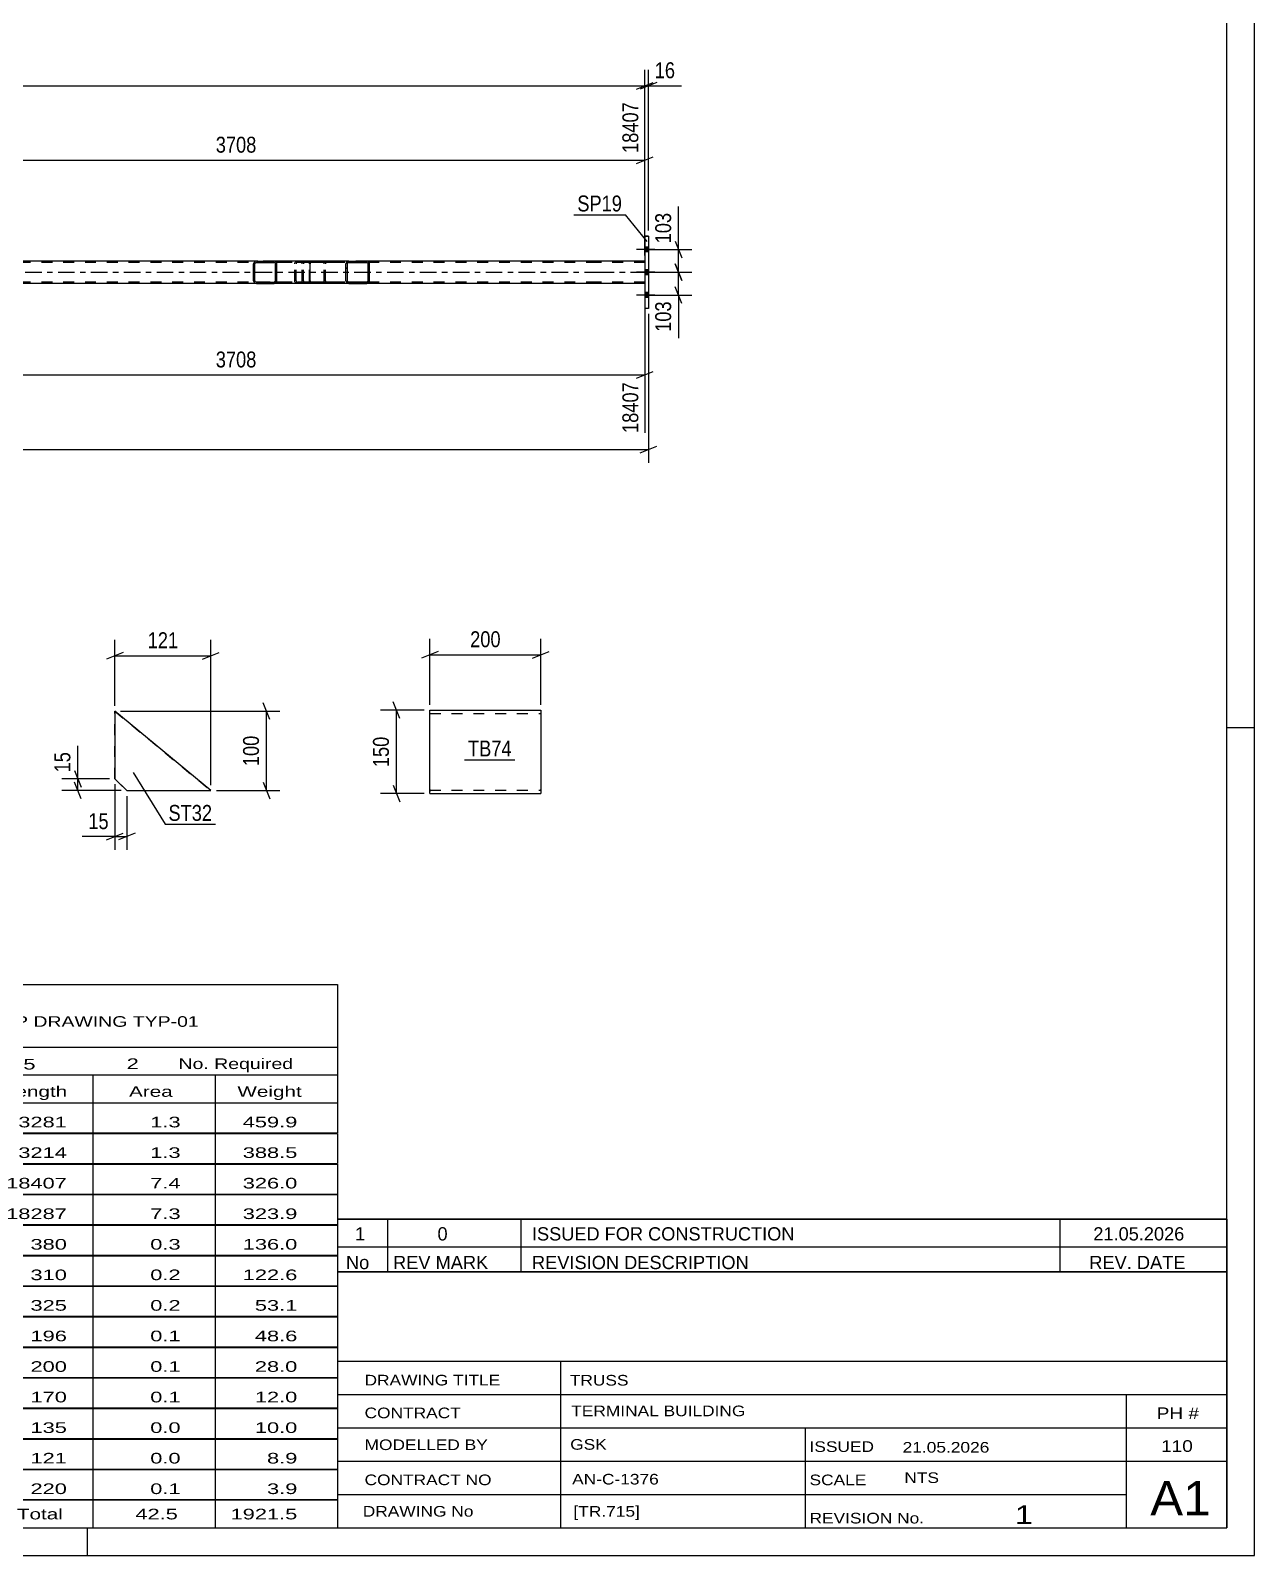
# Model space of a CAD drawing. Header units: millimetres. Extents: x 0 to 841, y 0 to 594.
# Drawn here: x 620.8 to 841, y 0 to 274.5 of the extents above; entities that cross this region are included whole.
import ezdxf

# ---------------------------------------------------------------- set-up
doc = ezdxf.new("R2010")
doc.units = ezdxf.units.MM
doc.linetypes.add('DXK_LINE_DOT2', pattern=[3.9198, 1.9599, -1.9599])
doc.linetypes.add('DXK_LINE_DOT3', pattern=[5.9187, 2.979, -0.9799, 0.9799, -0.9799])
doc.styles.add('Arial Narrow', font='ARIALN.TTF', dxfattribs={"height": 0.2})

# ---------------------------------------------------------------- blocks, each defined once
blk = doc.blocks.new('Unknown-122573297-1135')
at = {"color": 5, "linetype": 'Continuous'}
for p, q in [((841, 0), (841, 594)), ((836, 5), (836, 589)), ((841, 149), (836, 149)), ((5, 5), (836, 5)), ((631, 0), (631, 5)), ((0, 0), (841, 0))]:
    blk.add_line(p, q, dxfattribs=at)
blk = doc.blocks.new('Bolt-122573297-5389 - 5317')
at = {"linetype": 'Continuous'}
for points in [[(731.97, 234.62), (731.97, 235.5), (731.33, 235.5), (731.33, 234.62)], [(731.97, 234.62), (731.97, 235.5), (731.33, 235.5), (731.33, 234.62)], [(731.97, 234.62), (731.97, 235.5), (731.33, 235.5), (731.33, 234.62)], [(731.97, 230.52), (731.97, 231.4), (731.33, 231.4), (731.33, 230.52)], [(731.97, 230.52), (731.97, 231.4), (731.33, 231.4), (731.33, 230.52)], [(731.97, 226.42), (731.97, 227.3), (731.33, 227.3), (731.33, 226.42)], [(731.97, 226.42), (731.97, 227.3), (731.33, 227.3), (731.33, 226.42)], [(731.97, 226.42), (731.97, 227.3), (731.33, 227.3), (731.33, 226.42)]]:
    blk.add_hatch(color=1, dxfattribs=at).paths.add_polyline_path(points)
at = {"color": 1, "linetype": 'Continuous'}
for p, q in [((733.13, 235.06), (729.81, 235.06)), ((733.13, 235.06), (729.81, 235.06)), ((733.13, 235.06), (729.81, 235.06)), ((731.97, 235.5), (731.33, 235.5)), ((731.97, 235.5), (731.33, 235.5)), ((731.97, 235.5), (731.33, 235.5)), ((731.97, 234.62), (731.33, 234.62)), ((731.97, 234.62), (731.33, 234.62)), ((731.97, 234.62), (731.33, 234.62)), ((733.13, 230.96), (729.81, 230.96)), ((733.13, 230.96), (729.81, 230.96)), ((731.97, 231.4), (731.33, 231.4)), ((731.97, 231.4), (731.33, 231.4)), ((731.97, 230.52), (731.33, 230.52)), ((731.97, 230.52), (731.33, 230.52)), ((733.13, 226.86), (729.81, 226.86)), ((733.13, 226.86), (729.81, 226.86)), ((733.13, 226.86), (729.81, 226.86)), ((731.97, 227.3), (731.33, 227.3)), ((731.97, 227.3), (731.33, 227.3)), ((731.97, 227.3), (731.33, 227.3)), ((731.97, 226.42), (731.33, 226.42)), ((731.97, 226.42), (731.33, 226.42)), ((731.97, 226.42), (731.33, 226.42))]:
    blk.add_line(p, q, dxfattribs=at)
blk = doc.blocks.new('Part-122573297-5441 - 5317')
at = {"color": 7, "linetype": 'DXK_LINE_DOT2'}
for p, q in [((722.71, 232.72), (69.38, 232.72)), ((681.26, 232.96), (661.41, 232.96)), ((731.33, 232.72), (722.81, 232.72)), ((731.33, 232.96), (731.33, 228.96)), ((722.71, 229.2), (69.38, 229.2)), ((681.26, 228.96), (661.41, 228.96)), ((731.33, 229.2), (722.81, 229.2))]:
    blk.add_line(p, q, dxfattribs=at)
at = {"color": 7, "linetype": 'DXK_LINE_DOT3'}
for p, q in [((69.38, 230.96), (722.71, 230.96)), ((722.81, 230.96), (731.33, 230.96))]:
    blk.add_line(p, q, dxfattribs=at)
at = {"color": 2, "linetype": 'Continuous'}
for p, q in [((661.41, 232.96), (596.65, 232.96)), ((722.71, 232.96), (681.26, 232.96)), ((731.33, 232.96), (722.81, 232.96)), ((661.41, 228.96), (596.65, 228.96)), ((722.71, 228.96), (681.26, 228.96)), ((731.33, 228.96), (722.81, 228.96))]:
    blk.add_line(p, q, dxfattribs=at)
blk = doc.blocks.new('Part-122573297-5495 - 5317')
at = {"color": 2, "linetype": 'Continuous'}
for p, q in [((731.33, 237.46), (731.33, 237.46)), ((731.33, 237.46), (731.97, 237.46)), ((731.33, 237.46), (731.33, 224.46)), ((731.97, 237.46), (731.97, 237.46)), ((731.97, 237.46), (731.97, 224.46)), ((731.97, 224.46), (731.33, 224.46))]:
    blk.add_line(p, q, dxfattribs=at)
at = {"color": 7, "linetype": 'DXK_LINE_DOT2'}
for p, q in [((731.97, 237.46), (731.33, 237.46)), ((731.33, 237.46), (731.33, 237.46)), ((731.97, 237.46), (731.97, 237.46)), ((731.97, 224.46), (731.33, 224.46)), ((731.33, 224.46), (731.33, 224.46)), ((731.97, 224.46), (731.97, 224.46))]:
    blk.add_line(p, q, dxfattribs=at)
blk = doc.blocks.new('Part-122573297-5519 - 5317')
at = {"linetype": 'Continuous'}
h = blk.add_hatch(dxfattribs=at)
h.set_pattern_fill('', scale=0.7, style=0, pattern_type=0)
h.set_pattern_definition([(45, (681.7242, 232.6611), (-1.57154, 1.57154), [])])
h.paths.add_polyline_path([(681.76, 232.48), (681.72, 232.66), (681.61, 232.82), (681.45, 232.92), (681.26, 232.96), (678.04, 232.96), (677.85, 232.92), (677.68, 232.82), (677.57, 232.66), (677.53, 232.48), (677.53, 229.44), (677.57, 229.25), (677.68, 229.1), (677.85, 228.99), (678.04, 228.96), (681.26, 228.96), (681.45, 228.99), (681.61, 229.1), (681.72, 229.25), (681.76, 229.44)])
h.paths.add_polyline_path([(681.49, 229.35), (681.43, 229.27), (681.35, 229.22), (681.26, 229.2), (678.04, 229.2), (677.94, 229.22), (677.86, 229.27), (677.81, 229.35), (677.79, 229.44), (677.79, 232.48), (677.81, 232.57), (677.86, 232.65), (677.94, 232.7), (678.04, 232.72), (681.26, 232.72), (681.35, 232.7), (681.43, 232.65), (681.49, 232.57), (681.51, 232.48), (681.51, 229.44)])
at = {"color": 7, "linetype": 'DXK_LINE_DOT2'}
for p, q in [((669.64, 232.48), (669.67, 232.66)), ((669.64, 229.44), (669.64, 232.48)), ((669.91, 232.57), (669.89, 232.48)), ((669.89, 229.44), (669.89, 232.48)), ((669.96, 232.65), (669.91, 232.57)), ((669.95, 232.92), (670.14, 232.96)), ((670.05, 232.7), (669.96, 232.65)), ((670.14, 232.72), (670.05, 232.7)), ((670.86, 232.96), (670.14, 232.96)), ((681.26, 232.72), (670.14, 232.72)), ((673.36, 232.96), (673.55, 232.92)), ((673.46, 232.7), (673.36, 232.72)), ((673.54, 232.65), (673.46, 232.7)), ((673.59, 232.57), (673.54, 232.65)), ((673.61, 232.48), (673.59, 232.57)), ((673.61, 229.44), (673.61, 232.48)), ((673.83, 232.66), (673.87, 232.48)), ((673.87, 229.44), (673.87, 232.48)), ((681.26, 232.96), (678.04, 232.96)), ((669.67, 229.25), (669.64, 229.44)), ((669.89, 229.44), (669.91, 229.35)), ((669.91, 229.35), (669.96, 229.27)), ((670.14, 228.96), (669.95, 228.99)), ((669.96, 229.27), (670.05, 229.22)), ((670.05, 229.22), (670.14, 229.2)), ((681.26, 229.2), (670.14, 229.2)), ((670.86, 228.96), (670.14, 228.96)), ((673.36, 229.2), (673.46, 229.22)), ((673.55, 228.99), (673.36, 228.96)), ((673.46, 229.22), (673.54, 229.27)), ((673.54, 229.27), (673.59, 229.35)), ((673.59, 229.35), (673.61, 229.44)), ((673.87, 229.44), (673.83, 229.25)), ((678.04, 228.96), (681.26, 228.96))]:
    blk.add_line(p, q, dxfattribs=at)
at = {"color": 2, "linetype": 'Continuous'}
for p, q in [((678.04, 232.96), (670.86, 232.96)), ((677.57, 232.66), (677.53, 232.48)), ((677.53, 229.44), (677.53, 232.48)), ((677.79, 232.48), (677.81, 232.57)), ((677.79, 229.44), (677.79, 232.48)), ((677.81, 232.57), (677.86, 232.65)), ((678.04, 232.96), (677.85, 232.92)), ((677.86, 232.65), (677.94, 232.7)), ((677.94, 232.7), (678.04, 232.72)), ((678.04, 232.96), (681.26, 232.96)), ((678.04, 232.72), (681.26, 232.72)), ((681.45, 232.92), (681.26, 232.96)), ((681.26, 232.72), (681.35, 232.7)), ((681.35, 232.7), (681.43, 232.65)), ((681.43, 232.65), (681.49, 232.57)), ((681.49, 232.57), (681.51, 232.48)), ((681.51, 229.44), (681.51, 232.48)), ((681.76, 232.48), (681.72, 232.66)), ((681.76, 229.44), (681.76, 232.48)), ((678.04, 228.96), (670.86, 228.96)), ((677.53, 229.44), (677.57, 229.25)), ((677.81, 229.35), (677.79, 229.44)), ((677.86, 229.27), (677.81, 229.35)), ((677.85, 228.99), (678.04, 228.96)), ((677.94, 229.22), (677.86, 229.27)), ((678.04, 229.2), (677.94, 229.22)), ((678.04, 229.2), (681.26, 229.2)), ((678.04, 228.96), (681.26, 228.96)), ((681.35, 229.22), (681.26, 229.2)), ((681.26, 228.96), (681.45, 228.99)), ((681.43, 229.27), (681.35, 229.22)), ((681.49, 229.35), (681.43, 229.27)), ((681.51, 229.44), (681.49, 229.35)), ((681.72, 229.25), (681.76, 229.44))]:
    blk.add_line(p, q, dxfattribs=at)
at = {"color": 7, "linetype": 'DXK_LINE_DOT2'}
for centre, start, end in [((670.13, 232.46), 110.9283, 155.8648), ((673.38, 232.46), 24.1353, 69.0718), ((670.13, 229.46), 204.1353, 249.0718), ((673.38, 229.46), 290.9283, 335.8648)]:
    blk.add_arc(centre, 0.495, start, end, dxfattribs=at)
at = {"color": 2, "linetype": 'Continuous'}
for centre, start, end in [((678.02, 232.46), 110.9283, 155.8648), ((681.27, 232.46), 24.1353, 69.0718), ((678.02, 229.46), 204.1353, 249.0718), ((681.27, 229.46), 290.9283, 335.8648)]:
    blk.add_arc(centre, 0.495, start, end, dxfattribs=at)
blk = doc.blocks.new('Part-122573297-5548 - 5317')
at = {"linetype": 'Continuous'}
h = blk.add_hatch(dxfattribs=at)
h.set_pattern_fill('', scale=0.7, style=0, pattern_type=0)
h.set_pattern_definition([(45, (665.0678, 232.6611), (-1.57154, 1.57154), [])])
h.paths.add_polyline_path([(665.11, 232.48), (665.07, 232.66), (664.96, 232.82), (664.79, 232.92), (664.6, 232.96), (661.41, 232.96), (661.21, 232.92), (661.05, 232.82), (660.94, 232.66), (660.9, 232.48), (660.9, 229.44), (660.94, 229.25), (661.05, 229.1), (661.21, 228.99), (661.41, 228.96), (664.6, 228.96), (664.79, 228.99), (664.96, 229.1), (665.07, 229.25), (665.11, 229.44)])
h.paths.add_polyline_path([(664.83, 229.35), (664.78, 229.27), (664.7, 229.22), (664.6, 229.2), (661.41, 229.2), (661.31, 229.22), (661.23, 229.27), (661.17, 229.35), (661.15, 229.44), (661.15, 232.48), (661.17, 232.57), (661.23, 232.65), (661.31, 232.7), (661.41, 232.72), (664.6, 232.72), (664.7, 232.7), (664.78, 232.65), (664.83, 232.57), (664.85, 232.48), (664.85, 229.44)])
at = {"color": 2, "linetype": 'Continuous'}
for p, q in [((660.94, 232.66), (660.9, 232.48)), ((660.9, 229.44), (660.9, 232.48)), ((661.15, 232.48), (661.17, 232.57)), ((661.15, 229.44), (661.15, 232.48)), ((661.17, 232.57), (661.23, 232.65)), ((661.41, 232.96), (661.21, 232.92)), ((661.23, 232.65), (661.31, 232.7)), ((661.31, 232.7), (661.41, 232.72)), ((661.41, 232.96), (664.6, 232.96)), ((661.41, 232.72), (664.6, 232.72)), ((670.86, 232.96), (664.6, 232.96)), ((664.79, 232.92), (664.6, 232.96)), ((664.6, 232.72), (664.7, 232.7)), ((664.7, 232.7), (664.78, 232.65)), ((664.78, 232.65), (664.83, 232.57)), ((664.83, 232.57), (664.85, 232.48)), ((664.85, 229.44), (664.85, 232.48)), ((665.11, 232.48), (665.07, 232.66)), ((665.11, 229.44), (665.11, 232.48)), ((670.86, 232.96), (670.96, 232.92)), ((670.96, 232.92), (671.05, 232.82)), ((671.05, 232.82), (671.1, 232.66)), ((671.1, 232.66), (671.12, 232.48)), ((671.12, 229.44), (671.12, 232.48)), ((660.9, 229.44), (660.94, 229.25)), ((661.17, 229.35), (661.15, 229.44)), ((661.23, 229.27), (661.17, 229.35)), ((661.21, 228.99), (661.41, 228.96)), ((661.31, 229.22), (661.23, 229.27)), ((661.41, 229.2), (661.31, 229.22)), ((661.41, 229.2), (664.6, 229.2)), ((661.41, 228.96), (664.6, 228.96)), ((664.7, 229.22), (664.6, 229.2)), ((664.6, 228.96), (664.79, 228.99)), ((670.86, 228.96), (664.6, 228.96)), ((664.78, 229.27), (664.7, 229.22)), ((664.83, 229.35), (664.78, 229.27)), ((664.85, 229.44), (664.83, 229.35)), ((665.07, 229.25), (665.11, 229.44)), ((670.96, 228.99), (670.86, 228.96)), ((671.05, 229.1), (670.96, 228.99)), ((671.1, 229.25), (671.05, 229.1)), ((671.12, 229.44), (671.1, 229.25))]:
    blk.add_line(p, q, dxfattribs=at)
at = {"color": 7, "linetype": 'DXK_LINE_DOT2'}
for p, q in [((664.6, 232.96), (661.41, 232.96)), ((670.86, 232.72), (661.41, 232.72)), ((668.31, 232.48), (668.35, 232.66)), ((668.31, 229.44), (668.31, 232.48)), ((668.59, 232.57), (668.57, 232.48)), ((668.57, 229.44), (668.57, 232.48)), ((668.64, 232.65), (668.59, 232.57)), ((668.63, 232.92), (668.82, 232.96)), ((668.72, 232.7), (668.64, 232.65)), ((668.82, 232.72), (668.72, 232.7)), ((669.64, 232.72), (669.64, 232.96)), ((670.91, 232.7), (670.86, 232.72)), ((670.95, 232.65), (670.91, 232.7)), ((670.98, 232.57), (670.95, 232.65)), ((670.99, 232.48), (670.98, 232.57)), ((670.99, 229.44), (670.99, 232.48)), ((670.86, 229.2), (661.41, 229.2)), ((664.6, 228.96), (661.41, 228.96)), ((668.35, 229.25), (668.31, 229.44)), ((668.57, 229.44), (668.59, 229.35)), ((668.59, 229.35), (668.64, 229.27)), ((668.82, 228.96), (668.63, 228.99)), ((668.64, 229.27), (668.72, 229.22)), ((668.72, 229.22), (668.82, 229.2)), ((669.64, 228.96), (669.64, 229.2)), ((670.86, 229.2), (670.91, 229.22)), ((670.91, 229.22), (670.95, 229.27)), ((670.95, 229.27), (670.98, 229.35)), ((670.98, 229.35), (670.99, 229.44))]:
    blk.add_line(p, q, dxfattribs=at)
at = {"color": 2, "linetype": 'Continuous'}
for centre, start, end in [((661.39, 232.46), 111.1034, 156.0535), ((664.62, 232.46), 23.9465, 68.8966), ((661.39, 229.45), 203.9465, 248.8966), ((664.62, 229.45), 291.1034, 336.0535)]:
    blk.add_arc(centre, 0.493, start, end, dxfattribs=at)
at = {"color": 7, "linetype": 'DXK_LINE_DOT2'}
for centre, start, end in [((668.8, 232.46), 111.1034, 156.0535), ((668.8, 229.45), 203.9465, 248.8966)]:
    blk.add_arc(centre, 0.493, start, end, dxfattribs=at)
blk = doc.blocks.new('Part-122573297-6379 - 6374')
at = {"color": 2, "linetype": 'Continuous'}
for p, q in [((692.62, 150.94), (692.62, 152.14)), ((692.62, 152.14), (692.62, 152.14)), ((692.62, 152.14), (712.62, 152.14)), ((712.62, 152.14), (712.62, 152.14)), ((712.62, 152.14), (712.62, 152.05)), ((712.62, 152.05), (712.62, 151.79)), ((712.62, 151.79), (712.62, 150.94)), ((692.62, 137.88), (692.62, 150.94)), ((712.62, 150.94), (712.62, 137.14)), ((692.62, 137.23), (692.62, 137.88)), ((692.62, 137.14), (692.62, 137.23)), ((692.62, 137.14), (692.62, 137.14)), ((692.62, 137.14), (712.62, 137.14)), ((712.62, 137.14), (712.62, 137.14))]:
    blk.add_line(p, q, dxfattribs=at)
at = {"color": 7, "linetype": 'DXK_LINE_DOT2'}
for p, q in [((692.62, 152.14), (712.62, 152.14)), ((692.62, 151.54), (692.62, 151.54)), ((692.62, 151.54), (712.62, 151.54)), ((692.62, 151.54), (712.62, 151.54)), ((712.62, 151.79), (712.62, 151.54)), ((712.62, 151.54), (712.62, 151.54)), ((712.62, 151.4), (712.62, 150.94)), ((692.62, 138.34), (692.62, 138.34)), ((692.62, 138.34), (692.62, 138.34)), ((692.62, 138.34), (692.62, 138.34)), ((692.62, 137.88), (692.62, 137.49)), ((692.62, 137.74), (692.62, 137.79)), ((692.62, 137.74), (692.62, 137.74)), ((692.62, 137.74), (712.62, 137.74)), ((692.62, 137.74), (712.62, 137.74)), ((712.62, 138.34), (712.62, 138.34)), ((712.62, 138.34), (712.62, 138.34)), ((712.62, 138.34), (712.62, 138.34)), ((712.62, 137.74), (712.62, 137.88)), ((712.62, 137.74), (712.62, 137.79)), ((712.62, 137.74), (712.62, 137.74)), ((692.62, 137.14), (712.62, 137.14)), ((692.62, 137.14), (692.62, 137.14)), ((712.62, 137.14), (712.62, 137.14))]:
    blk.add_line(p, q, dxfattribs=at)
blk = doc.blocks.new('Part-122573297-6554 - 6548')
at = {"color": 2, "linetype": 'Continuous'}
for p, q in [((635.96, 151.96), (635.96, 139.82)), ((653.23, 137.68), (635.96, 151.96)), ((635.96, 151.96), (635.96, 151.96)), ((635.96, 139.82), (638.11, 137.68)), ((635.96, 139.82), (635.96, 139.82)), ((638.11, 137.68), (653.23, 137.68))]:
    blk.add_line(p, q, dxfattribs=at)
at = {"color": 7, "linetype": 'DXK_LINE_DOT2'}
for p, q in [((635.96, 139.82), (635.96, 151.96)), ((635.96, 151.96), (653.23, 137.68)), ((635.96, 139.82), (638.11, 137.68))]:
    blk.add_line(p, q, dxfattribs=at)
blk = doc.blocks.new('StraightDimension-122573297-5717 - 5317')
at = {"color": 7, "linetype": 'Continuous'}
for p, q in [((731.97, 223.46), (731.97, 196.68)), ((60.12, 199.08), (731.97, 199.08)), ((730.47, 198.48), (733.47, 199.68))]:
    blk.add_line(p, q, dxfattribs=at)
blk = doc.blocks.new('StraightDimension-122573297-5706 - 5317')
at = {"color": 7, "linetype": 'Continuous'}
for p, q in [((584.2, 242.36), (584.2, 261.59)), ((731.33, 233.96), (731.33, 261.59)), ((585.7, 251.75), (582.7, 250.55)), ((584.2, 251.15), (731.33, 251.15)), ((729.83, 250.55), (732.83, 251.75))]:
    blk.add_line(p, q, dxfattribs=at)
at = {"color": 0, "linetype": 'Continuous'}
blk.add_wipeout([(730.73, 262.19), (726.53, 262.19), (726.53, 251.85), (730.73, 251.85)], dxfattribs=at)
at = {"color": 0}
blk.add_wipeout([(662.02, 251.9), (662.02, 256.1), (653.51, 256.1), (653.51, 251.9)], dxfattribs=at)
at = {"color": 3, "linetype": 'Continuous', "style": 'Arial Narrow'}
blk.add_text('18407', height=2.863, rotation=90.0002, dxfattribs=at).set_placement((730.13, 252.45))
at = {"color": 3, "style": 'Arial Narrow'}
blk.add_text('3708', height=2.863, dxfattribs=at).set_placement((654.11, 252.5))
blk = doc.blocks.new('StraightDimension-122573297-5740 - 5317')
at = {"color": 7, "linetype": 'Continuous'}
for p, q in [((731.33, 227.96), (731.33, 202.05)), ((584.2, 219.56), (584.2, 202.05)), ((585.7, 213.09), (582.7, 211.89)), ((584.2, 212.49), (731.33, 212.49)), ((729.83, 211.89), (732.83, 213.09))]:
    blk.add_line(p, q, dxfattribs=at)
at = {"color": 0}
blk.add_wipeout([(662.02, 213.24), (662.02, 217.44), (653.51, 217.44), (653.51, 213.24)], dxfattribs=at)
at = {"color": 0, "linetype": 'Continuous'}
blk.add_wipeout([(730.73, 211.79), (726.53, 211.79), (726.53, 201.45), (730.73, 201.45)], dxfattribs=at)
at = {"color": 3, "style": 'Arial Narrow'}
blk.add_text('3708', height=2.863, dxfattribs=at).set_placement((654.11, 213.84))
at = {"color": 3, "linetype": 'Continuous', "style": 'Arial Narrow'}
blk.add_text('18407', height=2.863, rotation=90.0002, dxfattribs=at).set_placement((730.13, 202.05))
blk = doc.blocks.new('StraightDimension-122573297-5761 - 5317')
at = {"color": 7, "linetype": 'Continuous'}
for p, q in [((731.33, 238.46), (731.33, 267.4)), ((60.76, 264.55), (731.33, 264.55)), ((729.83, 263.95), (732.83, 265.15))]:
    blk.add_line(p, q, dxfattribs=at)
blk = doc.blocks.new('StraightDimension-122573297-5771 - 5317')
at = {"color": 7, "linetype": 'Continuous'}
for p, q in [((731.33, 238.46), (731.33, 267.4)), ((731.97, 238.46), (731.97, 267.4)), ((729.83, 263.95), (732.83, 265.15)), ((733.47, 265.15), (730.47, 263.95)), ((731.33, 264.55), (731.97, 264.55))]:
    blk.add_line(p, q, dxfattribs=at)
at = {"color": 0}
blk.add_wipeout([(737.35, 265.3), (737.35, 269.5), (732.49, 269.5), (732.49, 265.3)], dxfattribs=at)
at = {"color": 7, "linetype": 'Continuous'}
blk.add_line((731.97, 264.55), (737.88, 264.55), dxfattribs=at)
blk.add_line((731.97, 264.55), (737.88, 264.55), dxfattribs=at)
at = {"color": 3, "style": 'Arial Narrow'}
blk.add_text('16', height=2.863, dxfattribs=at).set_placement((733.09, 265.9))
blk = doc.blocks.new('StraightDimension-122573297-8550 - 5317')
at = {"color": 7, "linetype": 'Continuous'}
for p, q in [((731.57, 230.96), (739.79, 230.96)), ((736.79, 232.46), (737.99, 229.46)), ((737.39, 226.86), (737.39, 230.96)), ((737.99, 225.36), (736.79, 228.36)), ((731.57, 226.86), (739.79, 226.86))]:
    blk.add_line(p, q, dxfattribs=at)
at = {"color": 0}
blk.add_wipeout([(736.64, 226.33), (732.44, 226.33), (732.44, 219.65), (736.64, 219.65)], dxfattribs=at)
at = {"color": 7, "linetype": 'Continuous'}
blk.add_line((737.39, 226.86), (737.39, 219.12), dxfattribs=at)
blk.add_line((737.39, 226.86), (737.39, 219.12), dxfattribs=at)
at = {"color": 3, "style": 'Arial Narrow'}
blk.add_text('103', height=2.863, rotation=90.0002, dxfattribs=at).set_placement((736.04, 220.25))
blk = doc.blocks.new('StraightDimension-122573297-8552 - 5317')
at = {"color": 7, "linetype": 'Continuous'}
for p, q in [((736.79, 236.56), (737.99, 233.56)), ((731.57, 235.06), (739.79, 235.06)), ((737.39, 230.96), (737.39, 235.06)), ((731.57, 230.96), (739.79, 230.96)), ((737.99, 229.46), (736.79, 232.46))]:
    blk.add_line(p, q, dxfattribs=at)
at = {"color": 0}
blk.add_wipeout([(736.64, 242.27), (732.44, 242.27), (732.44, 235.58), (736.64, 235.58)], dxfattribs=at)
at = {"color": 7, "linetype": 'Continuous'}
blk.add_line((737.39, 235.06), (737.39, 242.79), dxfattribs=at)
blk.add_line((737.39, 235.06), (737.39, 242.79), dxfattribs=at)
at = {"color": 3, "style": 'Arial Narrow'}
blk.add_text('103', height=2.863, rotation=90.0002, dxfattribs=at).set_placement((736.04, 236.18))
blk = doc.blocks.new('StraightDimension-122573297-6392 - 6374')
at = {"color": 7, "linetype": 'Continuous'}
for p, q in [((692.62, 153.14), (692.62, 164.99)), ((712.62, 153.14), (712.62, 164.99)), ((694.12, 162.74), (691.12, 161.54)), ((692.62, 162.14), (712.62, 162.14)), ((711.12, 161.54), (714.12, 162.74))]:
    blk.add_line(p, q, dxfattribs=at)
at = {"color": 0}
blk.add_wipeout([(705.97, 162.89), (705.97, 167.09), (699.28, 167.09), (699.28, 162.89)], dxfattribs=at)
at = {"color": 3, "style": 'Arial Narrow'}
blk.add_text('200', height=2.863, dxfattribs=at).set_placement((699.88, 163.49))
blk = doc.blocks.new('StraightDimension-122573297-6381 - 6374')
at = {"color": 7, "linetype": 'Continuous'}
for p, q in [((691.62, 152.14), (683.76, 152.14)), ((687.21, 150.64), (686.01, 153.64)), ((686.61, 137.14), (686.61, 152.14)), ((686.01, 138.64), (687.21, 135.64)), ((691.62, 137.14), (683.76, 137.14))]:
    blk.add_line(p, q, dxfattribs=at)
at = {"color": 0}
blk.add_wipeout([(685.86, 147.98), (681.66, 147.98), (681.66, 141.3), (685.86, 141.3)], dxfattribs=at)
at = {"color": 3, "style": 'Arial Narrow'}
blk.add_text('150', height=2.863, rotation=90.0002, dxfattribs=at).set_placement((685.26, 141.9))
blk = doc.blocks.new('StraightDimension-122573297-6579 - 6548')
at = {"color": 7, "linetype": 'Continuous'}
for p, q in [((635.96, 152.96), (635.96, 164.81)), ((653.23, 138.68), (653.23, 164.81)), ((637.46, 162.56), (634.46, 161.36)), ((635.96, 161.96), (653.23, 161.96)), ((651.73, 161.36), (654.73, 162.56))]:
    blk.add_line(p, q, dxfattribs=at)
at = {"color": 0}
blk.add_wipeout([(647.94, 162.71), (647.94, 166.91), (641.26, 166.91), (641.26, 162.71)], dxfattribs=at)
at = {"color": 3, "style": 'Arial Narrow'}
blk.add_text('121', height=2.863, dxfattribs=at).set_placement((641.86, 163.31))
blk = doc.blocks.new('StraightDimension-122573297-6556 - 6548')
at = {"color": 7, "linetype": 'Continuous'}
for p, q in [((636.96, 151.96), (665.63, 151.96)), ((663.83, 150.46), (662.63, 153.46)), ((663.23, 137.68), (663.23, 151.96)), ((654.23, 137.68), (665.63, 137.68)), ((662.63, 139.18), (663.83, 136.18))]:
    blk.add_line(p, q, dxfattribs=at)
at = {"color": 0}
blk.add_wipeout([(662.48, 148.16), (658.28, 148.16), (658.28, 141.48), (662.48, 141.48)], dxfattribs=at)
at = {"color": 3, "style": 'Arial Narrow'}
blk.add_text('100', height=2.863, rotation=90.0002, dxfattribs=at).set_placement((661.88, 142.08))
blk = doc.blocks.new('StraightDimension-122573297-6568 - 6548')
at = {"color": 7, "linetype": 'Continuous'}
for p, q in [((628.69, 141.32), (629.89, 138.32)), ((634.96, 139.82), (626.44, 139.82)), ((637.11, 137.68), (626.44, 137.68)), ((629.89, 136.18), (628.69, 139.18)), ((629.29, 137.68), (629.29, 139.82))]:
    blk.add_line(p, q, dxfattribs=at)
at = {"color": 0}
blk.add_wipeout([(628.54, 145.2), (624.34, 145.2), (624.34, 140.35), (628.54, 140.35)], dxfattribs=at)
at = {"color": 7, "linetype": 'Continuous'}
blk.add_line((629.29, 139.82), (629.29, 145.73), dxfattribs=at)
blk.add_line((629.29, 139.82), (629.29, 145.73), dxfattribs=at)
at = {"color": 3, "style": 'Arial Narrow'}
blk.add_text('15', height=2.863, rotation=90.0002, dxfattribs=at).set_placement((627.94, 140.95))
blk = doc.blocks.new('StraightDimension-122573297-6589 - 6548')
at = {"color": 7, "linetype": 'Continuous'}
for p, q in [((635.96, 138.82), (635.96, 126.99)), ((638.11, 136.68), (638.11, 126.99)), ((634.46, 128.79), (637.46, 129.99)), ((635.96, 129.39), (638.11, 129.39)), ((639.61, 129.99), (636.61, 128.79))]:
    blk.add_line(p, q, dxfattribs=at)
at = {"color": 0}
blk.add_wipeout([(635.44, 130.14), (635.44, 134.34), (630.58, 134.34), (630.58, 130.14)], dxfattribs=at)
at = {"color": 7, "linetype": 'Continuous'}
blk.add_line((635.96, 129.39), (630.06, 129.39), dxfattribs=at)
blk.add_line((635.96, 129.39), (630.06, 129.39), dxfattribs=at)
at = {"color": 3, "style": 'Arial Narrow'}
blk.add_text('15', height=2.863, dxfattribs=at).set_placement((631.18, 130.74))
blk = doc.blocks.new('Unknown-122573297-14515')
at = {"color": 7, "linetype": 'Continuous'}
for p, q in [((676, 51.05), (676, 5)), ((676, 51.05), (836, 51.05)), ((836, 51), (836, 5)), ((676, 35), (836, 35)), ((716.14, 35), (716.14, 5)), ((676, 29), (836, 29)), ((818, 5.05), (818, 29.05)), ((676, 23), (836, 23)), ((760.14, 23), (760.14, 5)), ((676, 17), (836, 17)), ((676, 11), (818, 11)), ((676, 5), (836, 5))]:
    blk.add_line(p, q, dxfattribs=at)
at = {"color": 7, "style": 'Arial Narrow'}
for s, height, width, p in [('DRAWING TITLE', 1.9089, 1.425378, (680.88, 30.61)), ('TRUSS', 1.909, 1.425378, (717.81, 30.59)), ('CONTRACT', 1.909, 1.425378, (680.88, 24.71)), ('TERMINAL BUILDING', 1.9089, 1.425378, (718.06, 25.07)), ('MODELLED BY', 1.9089, 1.425378, (680.88, 18.98)), ('GSK', 1.909, 1.425378, (717.88, 19.04)), ('ISSUED', 1.909, 1.425378, (760.94, 18.64)), ('21.05.2026', 1.909, 1.425378, (777.69, 18.52)), ('CONTRACT NO', 1.9089, 1.425378, (680.88, 12.66)), ('AN-C-1376', 1.909, 1.425378, (718.23, 12.78)), ('SCALE', 1.909, 1.425378, (760.94, 12.65)), ('A1', 6.204, 1.25, (822.24, 7.2)), ('DRAWING No', 1.909, 1.425378, (680.56, 7)), ('[TR.715]', 1.909, 1.425378, (718.46, 6.99)), ('1', 3.34, 1.5, (797.91, 5.68)), ('REVISION No.', 1.9089, 1.425378, (760.94, 5.77))]:
    blk.add_text(s, height=height, dxfattribs=dict(at, width=width)).set_placement(p)
at = {"color": 7, "linetype": 'Continuous', "style": 'Arial Narrow'}
for s, height, width, p in [('PH #', 2.1, 1.42538, (823.4, 24.55)), ('110', 2.1, 1.42538, (824.19, 18.65)), ('NTS', 1.909, 1.425378, (778, 13.05))]:
    blk.add_text(s, height=height, dxfattribs=dict(at, width=width)).set_placement(p)
blk = doc.blocks.new('Unknown-122573297-14516')
at = {"color": 7, "linetype": 'Continuous'}
for p, q in [((516, 102.75), (676, 102.75)), ((516, 91.5), (516, 102.75)), ((676, 102.75), (676, 91.5)), ((516, 91.5), (676, 91.5)), ((516, 91.5), (516, 86.5)), ((676, 91.5), (676, 86.5)), ((516, 86.5), (676, 86.5)), ((516, 86.5), (516, 81.5)), ((540, 86.5), (540, 81.5)), ((575.5, 86.5), (575.5, 81.5)), ((601.5, 86.5), (601.5, 81.5)), ((614.5, 86.5), (614.5, 81.5)), ((632, 86.5), (632, 81.5)), ((654, 86.5), (654, 81.5)), ((676, 86.5), (676, 81.5)), ((516, 81.5), (676, 81.5)), ((516, 81.45), (516, 76.05)), ((516, 81.45), (676, 81.45)), ((540, 81.5), (540, 76)), ((575.5, 81.5), (575.5, 76)), ((601.5, 81.5), (601.5, 76)), ((614.5, 81.5), (614.5, 76)), ((632, 81.5), (632, 76)), ((654, 81.5), (654, 76)), ((676, 81.45), (676, 76.05)), ((516, 76.05), (676, 76.05)), ((516, 75.95), (516, 70.55)), ((516, 75.95), (676, 75.95)), ((540, 76), (540, 70.5)), ((575.5, 76), (575.5, 70.5)), ((601.5, 76), (601.5, 70.5)), ((614.5, 76), (614.5, 70.5)), ((632, 76), (632, 70.5)), ((654, 76), (654, 70.5)), ((676, 75.95), (676, 70.55)), ((516, 70.55), (676, 70.55)), ((516, 70.45), (516, 65.05)), ((516, 70.45), (676, 70.45)), ((540, 70.5), (540, 65)), ((575.5, 70.5), (575.5, 65)), ((601.5, 70.5), (601.5, 65)), ((614.5, 70.5), (614.5, 65)), ((632, 70.5), (632, 65)), ((654, 70.5), (654, 65)), ((676, 70.45), (676, 65.05)), ((516, 65.05), (676, 65.05)), ((516, 64.95), (516, 59.55)), ((516, 64.95), (676, 64.95)), ((540, 65), (540, 59.5)), ((575.5, 65), (575.5, 59.5)), ((601.5, 65), (601.5, 59.5)), ((614.5, 65), (614.5, 59.5)), ((632, 65), (632, 59.5)), ((654, 65), (654, 59.5)), ((676, 64.95), (676, 59.55)), ((516, 59.55), (676, 59.55)), ((516, 59.45), (516, 54.05)), ((516, 59.45), (676, 59.45)), ((540, 59.5), (540, 54)), ((575.5, 59.5), (575.5, 54)), ((601.5, 59.5), (601.5, 54)), ((614.5, 59.5), (614.5, 54)), ((632, 59.5), (632, 54)), ((654, 59.5), (654, 54)), ((676, 59.45), (676, 54.05)), ((516, 54.05), (676, 54.05)), ((516, 53.95), (516, 48.55)), ((516, 53.95), (676, 53.95)), ((540, 54), (540, 48.5)), ((575.5, 54), (575.5, 48.5)), ((601.5, 54), (601.5, 48.5)), ((614.5, 54), (614.5, 48.5)), ((632, 54), (632, 48.5)), ((654, 54), (654, 48.5)), ((676, 53.95), (676, 48.55)), ((516, 48.55), (676, 48.55)), ((516, 48.45), (516, 43.05)), ((516, 48.45), (676, 48.45)), ((540, 48.5), (540, 43)), ((575.5, 48.5), (575.5, 43)), ((601.5, 48.5), (601.5, 43)), ((614.5, 48.5), (614.5, 43)), ((632, 48.5), (632, 43)), ((654, 48.5), (654, 43)), ((676, 48.45), (676, 43.05)), ((516, 43.05), (676, 43.05)), ((516, 42.95), (516, 37.55)), ((516, 42.95), (676, 42.95)), ((540, 43), (540, 37.5)), ((575.5, 43), (575.5, 37.5)), ((601.5, 43), (601.5, 37.5)), ((614.5, 43), (614.5, 37.5)), ((632, 43), (632, 37.5)), ((654, 43), (654, 37.5)), ((676, 42.95), (676, 37.55)), ((516, 37.55), (676, 37.55)), ((516, 37.45), (516, 32.05)), ((516, 37.45), (676, 37.45)), ((540, 37.5), (540, 32)), ((575.5, 37.5), (575.5, 32)), ((601.5, 37.5), (601.5, 32)), ((614.5, 37.5), (614.5, 32)), ((632, 37.5), (632, 32)), ((654, 37.5), (654, 32)), ((676, 37.45), (676, 32.05)), ((516, 32.05), (676, 32.05)), ((516, 31.95), (516, 26.55)), ((516, 31.95), (676, 31.95)), ((540, 32), (540, 26.5)), ((575.5, 32), (575.5, 26.5)), ((601.5, 32), (601.5, 26.5)), ((614.5, 32), (614.5, 26.5)), ((632, 32), (632, 26.5)), ((654, 32), (654, 26.5)), ((676, 31.95), (676, 26.55)), ((516, 26.55), (676, 26.55)), ((516, 26.45), (516, 21.05)), ((516, 26.45), (676, 26.45)), ((540, 26.5), (540, 21)), ((575.5, 26.5), (575.5, 21)), ((601.5, 26.5), (601.5, 21)), ((614.5, 26.5), (614.5, 21)), ((632, 26.5), (632, 21)), ((654, 26.5), (654, 21)), ((676, 26.45), (676, 21.05)), ((516, 21.05), (676, 21.05)), ((516, 20.95), (516, 15.55)), ((516, 20.95), (676, 20.95)), ((540, 21), (540, 15.5)), ((575.5, 21), (575.5, 15.5)), ((601.5, 21), (601.5, 15.5)), ((614.5, 21), (614.5, 15.5)), ((632, 21), (632, 15.5)), ((654, 21), (654, 15.5)), ((676, 20.95), (676, 15.55)), ((516, 15.55), (676, 15.55)), ((516, 15.45), (516, 10.05)), ((516, 15.45), (676, 15.45)), ((540, 15.5), (540, 10)), ((575.5, 15.5), (575.5, 10)), ((601.5, 15.5), (601.5, 10)), ((614.5, 15.5), (614.5, 10)), ((632, 15.5), (632, 10)), ((654, 15.5), (654, 10)), ((676, 15.45), (676, 10.05)), ((516, 10.05), (676, 10.05)), ((516, 10), (676, 10)), ((516, 10), (516, 5)), ((632, 10), (632, 5)), ((654, 10), (654, 5)), ((676, 10), (676, 5)), ((516, 5), (676, 5))]:
    blk.add_line(p, q, dxfattribs=at)
at = {"color": 7, "style": 'Arial Narrow'}
for s, height, width, p in [('GENERAL NOTES & WELD DETAILS :', 2.8633, 1.4, (517.15, 95.06)), ('REFER TYP DRAWING TYP-01', 1.9089, 1.6, (600.7, 95.16)), ("MATERIAL LIST FOR ASSEMBLY MK'D", 1.9089, 1.6, (517.15, 87.56)), ('TR715', 1.909, 1.794707, (609.9, 87.47)), ('2', 1.91, 1.794707, (638.08, 87.56)), ('No. Required', 1.9089, 1.6, (647.41, 87.56)), ('Mark', 1.909, 1.7, (517.34, 82.5)), ('Profile', 1.909, 1.7, (550.41, 82.5)), ('Material', 1.909, 1.7, (580.54, 82.56)), ('No.', 1.909, 1.7, (605.5, 82.56)), ('Length', 1.909, 1.7, (616, 82.56)), ('Area', 1.909, 1.7, (638.5, 82.56)), ('Weight', 1.909, 1.7, (658, 82.56))]:
    blk.add_text(s, height=height, dxfattribs=dict(at, width=width)).set_placement(p)
at = {"color": 7, "linetype": 'Continuous', "style": 'Arial Narrow'}
for s, height, width, p in [('M440', 1.909, 1.794707, (517.5, 77.06)), ('SHS100*6', 1.909, 1.794707, (542, 77.06)), ('E350', 1.909, 1.794707, (581.74, 77.06)), ('8', 1.91, 1.794707, (605.86, 77.06)), ('3281', 1.909, 1.794707, (618.58, 77.06)), ('1.3', 1.909, 1.794707, (642.32, 77.06)), ('459.9', 1.909, 1.794707, (658.96, 77.06)), ('M439', 1.909, 1.794707, (517.5, 71.56)), ('SHS100*6', 1.909, 1.794707, (542, 71.56)), ('E350', 1.909, 1.794707, (581.74, 71.56)), ('7', 1.91, 1.794707, (605.86, 71.56)), ('3214', 1.909, 1.794707, (618.58, 71.56)), ('1.3', 1.909, 1.794707, (642.32, 71.56)), ('388.5', 1.909, 1.794707, (658.96, 71.56)), ('BC362', 1.909, 1.794707, (517.5, 66.06)), ('SHS100*6', 1.909, 1.794707, (542, 66.06)), ('E350', 1.909, 1.794707, (581.74, 66.06)), ('1', 1.91, 1.794707, (605.86, 66.06)), ('18407', 1.909, 1.794707, (616.4, 66.06)), ('7.4', 1.909, 1.794707, (642.32, 66.06)), ('326.0', 1.909, 1.794707, (658.96, 66.06)), ('TR715', 1.909, 1.794707, (517.5, 60.56)), ('SHS100*6', 1.909, 1.794707, (542, 60.56)), ('E350', 1.909, 1.794707, (581.74, 60.56)), ('1', 1.91, 1.794707, (605.86, 60.56)), ('18287', 1.909, 1.794707, (616.4, 60.56)), ('7.3', 1.909, 1.794707, (642.32, 60.56)), ('323.9', 1.909, 1.794707, (658.96, 60.56)), ('SP20', 1.909, 1.794707, (517.5, 55.06)), ('PL20*380', 1.909, 1.794707, (542, 55.06)), ('E350', 1.909, 1.794707, (581.74, 55.06)), ('6', 1.91, 1.794707, (605.86, 55.06)), ('380', 1.909, 1.794707, (620.77, 55.06)), ('0.3', 1.909, 1.794707, (642.32, 55.06)), ('136.0', 1.909, 1.794707, (658.96, 55.06)), ('PL581', 1.909, 1.794707, (517.5, 49.56)), ('PL12*300', 1.909, 1.794707, (542, 49.56)), ('E350', 1.909, 1.794707, (581.74, 49.56)), ('14', 1.909, 1.794707, (604.76, 49.56)), ('310', 1.909, 1.794707, (620.77, 49.56)), ('0.2', 1.909, 1.794707, (642.32, 49.56)), ('122.6', 1.909, 1.794707, (658.96, 49.56)), ('SP19', 1.909, 1.794707, (517.5, 44.06)), ('PL16*325', 1.909, 1.794707, (542, 44.06)), ('E350', 1.909, 1.794707, (581.74, 44.06)), ('4', 1.91, 1.794707, (605.86, 44.06)), ('325', 1.909, 1.794707, (620.77, 44.06)), ('0.2', 1.909, 1.794707, (642.32, 44.06)), ('53.1', 1.909, 1.794707, (661.14, 44.06)), ('M1362', 1.909, 1.794707, (517.5, 38.56)), ('RHS100*100*6', 1.9089, 1.794707, (542, 38.56)), ('E350', 1.909, 1.794707, (581.74, 38.56)), ('14', 1.909, 1.794707, (604.76, 38.56)), ('196', 1.909, 1.794707, (620.77, 38.56)), ('0.1', 1.909, 1.794707, (642.32, 38.56)), ('48.6', 1.909, 1.794707, (661.14, 38.56)), ('TB74', 1.909, 1.794707, (517.5, 33.06)), ('RHS150*110*6', 1.9089, 1.794707, (542, 33.06)), ('E350', 1.909, 1.794707, (581.74, 33.06)), ('6', 1.91, 1.794707, (605.86, 33.06)), ('200', 1.909, 1.794707, (620.77, 33.06)), ('0.1', 1.909, 1.794707, (642.32, 33.06)), ('28.0', 1.909, 1.794707, (661.14, 33.06)), ('PL538', 1.909, 1.794707, (517.5, 27.56)), ('PL10*150', 1.909, 1.794707, (542, 27.56)), ('E350', 1.909, 1.794707, (581.74, 27.56)), ('6', 1.91, 1.794707, (605.86, 27.56)), ('170', 1.909, 1.794707, (620.77, 27.56)), ('0.1', 1.909, 1.794707, (642.32, 27.56)), ('12.0', 1.909, 1.794707, (661.14, 27.56)), ('ST33', 1.909, 1.794707, (517.5, 22.06)), ('PL8*100', 1.909, 1.794707, (542, 22.06)), ('E350', 1.909, 1.794707, (581.74, 22.06)), ('24', 1.909, 1.794707, (604.76, 22.06)), ('135', 1.909, 1.794707, (620.77, 22.06)), ('0.0', 1.909, 1.794707, (642.32, 22.06)), ('10.0', 1.909, 1.794707, (661.14, 22.06)), ('ST32', 1.909, 1.794707, (517.5, 16.56)), ('PL8*100', 1.909, 1.794707, (542, 16.56)), ('E350', 1.909, 1.794707, (581.74, 16.56)), ('24', 1.909, 1.794707, (604.76, 16.56)), ('121', 1.909, 1.794707, (620.77, 16.56)), ('0.0', 1.909, 1.794707, (642.32, 16.56)), ('8.9', 1.909, 1.794707, (663.33, 16.56)), ('M1450', 1.909, 1.794707, (517.5, 11.06)), ('RHS100*100*6', 1.9089, 1.794707, (542, 11.06)), ('E350', 1.909, 1.794707, (581.74, 11.06)), ('1', 1.91, 1.794707, (605.86, 11.06)), ('220', 1.909, 1.794707, (620.77, 11.06)), ('0.1', 1.909, 1.794707, (642.32, 11.06)), ('3.9', 1.909, 1.794707, (663.33, 11.06)), ('Total', 1.909, 1.7, (618.33, 6.5)), ('42.5', 1.909, 1.794707, (639.64, 6.5)), ('1921.5', 1.909, 1.794707, (656.77, 6.5))]:
    blk.add_text(s, height=height, dxfattribs=dict(at, width=width)).set_placement(p)
blk = doc.blocks.new('Unknown-122573297-14518')
at = {"color": 7, "linetype": 'Continuous'}
for p, q in [((676, 60.55), (836, 60.55)), ((836, 60.55), (676, 60.55)), ((676, 60.55), (676, 55.55)), ((685, 60.55), (685, 55.55)), ((709, 60.55), (709, 55.55)), ((806, 60.55), (806, 55.55)), ((836, 60.55), (836, 55.55)), ((676, 55.55), (836, 55.55)), ((676, 55.55), (676, 51.05)), ((676, 55.55), (836, 55.55)), ((685, 55.55), (685, 51.05)), ((709, 55.55), (709, 51.05)), ((806, 55.55), (806, 51.05)), ((836, 55.55), (836, 51.05)), ((836, 51.05), (676, 51.05))]:
    blk.add_line(p, q, dxfattribs=at)
at = {"color": 7, "linetype": 'Continuous', "style": 'Arial Narrow'}
for s, height, width, p in [('1', 2.39, 1.196471, (679.16, 56.7)), ('0', 2.39, 1.196471, (694, 56.7)), ('ISSUED FOR CONSTRUCTION', 2.3861, 1.196471, (711, 56.7)), ('21.05.2026', 2.386, 1.196471, (812, 56.7)), ('No', 2.386, 1.2, (677.54, 51.55)), ('REV MARK', 2.386, 1.2, (686, 51.55)), ('REVISION DESCRIPTION', 2.3861, 1.2, (711, 51.55)), ('REV. DATE', 2.386, 1.2, (811.28, 51.55))]:
    blk.add_text(s, height=height, dxfattribs=dict(at, width=width)).set_placement(p)
blk = doc.blocks.new('Mark-122573297-5491 - 5317')
at = {"color": 0}
blk.add_wipeout([(727.2, 241.92), (727.2, 244.92), (719.16, 244.92), (719.16, 241.92)], dxfattribs=at)
blk.add_wipeout([(727.2, 241.92), (727.2, 244.92), (719.16, 244.92), (719.16, 241.92)], dxfattribs=at)
at = {"color": 30, "linetype": 'Continuous'}
for p in [(718.56, 241.32), (731.74, 236.49)]:
    blk.add_line(p, (727.8, 241.32), dxfattribs=at)
at = {"color": 3, "style": 'Arial Narrow'}
blk.add_text('SP19', height=2.863, dxfattribs=at).set_placement((719.16, 241.92))
blk = doc.blocks.new('Mark-122573297-6377 - 6374')
at = {"color": 0}
blk.add_wipeout([(707.34, 143.82), (707.34, 146.82), (699.49, 146.82), (699.49, 143.82)], dxfattribs=at)
blk.add_wipeout([(707.34, 143.82), (707.34, 146.82), (699.49, 146.82), (699.49, 143.82)], dxfattribs=at)
at = {"color": 30, "linetype": 'Continuous'}
blk.add_line((698.89, 143.22), (707.94, 143.22), dxfattribs=at)
at = {"color": 3, "style": 'Arial Narrow'}
blk.add_text('TB74', height=2.863, dxfattribs=at).set_placement((699.49, 143.82))
blk = doc.blocks.new('Mark-122573297-6550 - 6548')
at = {"color": 0}
blk.add_wipeout([(653.46, 132.23), (653.46, 135.23), (645.6, 135.23), (645.6, 132.23)], dxfattribs=at)
blk.add_wipeout([(653.46, 132.23), (653.46, 135.23), (645.6, 135.23), (645.6, 132.23)], dxfattribs=at)
at = {"color": 30, "linetype": 'Continuous'}
for p, q in [((639.24, 140.91), (645, 131.63)), ((645, 131.63), (654.06, 131.63))]:
    blk.add_line(p, q, dxfattribs=at)
at = {"color": 3, "style": 'Arial Narrow'}
blk.add_text('ST32', height=2.863, dxfattribs=at).set_placement((645.6, 132.23))

msp = doc.modelspace()

# ---------------------------------------------------------------- block references
for name in ['Unknown-122573297-1135', 'Part-122573297-5495 - 5317', 'Bolt-122573297-5389 - 5317', 'Part-122573297-5441 - 5317', 'Part-122573297-5548 - 5317', 'Part-122573297-5519 - 5317', 'Part-122573297-6554 - 6548', 'Part-122573297-6379 - 6374', 'Unknown-122573297-14516', 'Unknown-122573297-14518', 'Unknown-122573297-14515']:
    msp.add_blockref(name, (0, 0))

# ---------------------------------------------------------------- next in the draw order: block references
for name in ['StraightDimension-122573297-5706 - 5317', 'StraightDimension-122573297-5717 - 5317', 'StraightDimension-122573297-6579 - 6548', 'StraightDimension-122573297-6392 - 6374', 'Mark-122573297-6377 - 6374']:
    msp.add_blockref(name, (0, 0))

# ---------------------------------------------------------------- next in the draw order: block references
for name in ['StraightDimension-122573297-5761 - 5317', 'StraightDimension-122573297-5740 - 5317', 'StraightDimension-122573297-6556 - 6548', 'StraightDimension-122573297-6381 - 6374']:
    msp.add_blockref(name, (0, 0))

# ---------------------------------------------------------------- next in the draw order: block references
for name in ['StraightDimension-122573297-5771 - 5317', 'StraightDimension-122573297-8550 - 5317', 'StraightDimension-122573297-6568 - 6548']:
    msp.add_blockref(name, (0, 0))

# ---------------------------------------------------------------- next in the draw order: block references
for name in ['StraightDimension-122573297-8552 - 5317', 'StraightDimension-122573297-6589 - 6548']:
    msp.add_blockref(name, (0, 0))

# ---------------------------------------------------------------- next in the draw order: block references
for name in ['Mark-122573297-5491 - 5317', 'Mark-122573297-6550 - 6548']:
    msp.add_blockref(name, (0, 0))

doc.saveas('drawing.dxf')
